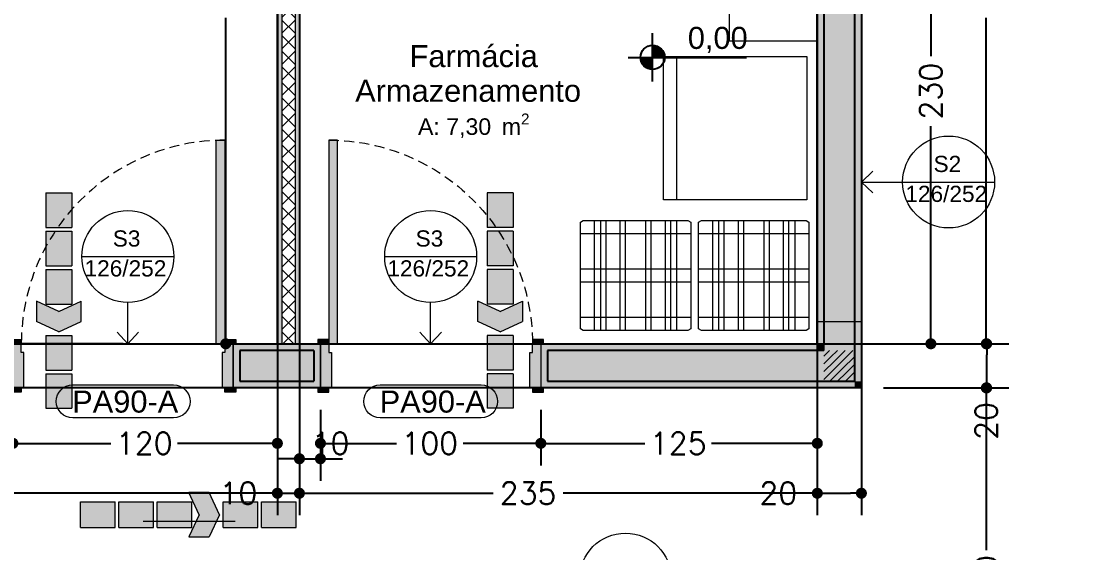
# Model space of a CAD drawing. Header units: metres. Extents: x -1783 to 21505, y -57 to 13660.
# Drawn here: x 12552.6 to 13033.8, y 10741.4 to 10982.6 of the extents above; entities that cross this region are included whole.
import ezdxf

# ---------------------------------------------------------------- set-up
doc = ezdxf.new("R2010")
doc.units = ezdxf.units.M
doc.header["$MEASUREMENT"] = 0
doc.linetypes.add('Dashed', pattern=[0.07, 0.045, -0.025])
for name, color, linetype, lineweight in [('Bombeiro', 1, 'Continuous', 0), ('Concreto moldado in loco_Pilares.IFC Model_Caneta_No__241', 7, 'Continuous', 13), ('Concreto moldado in loco_Pilares.IFC Model_Caneta_No__4', 7, 'Continuous', 20), ('Marcadores de Porta Archicad_Caneta_No__7', 7, 'Continuous', 13), ('MOBILIÁRIO_Caneta_No__96', 252, 'Continuous', 0), ('PAREDE CONSTRUIR_Caneta_No__241', 7, 'Continuous', 13), ('PAREDE CONSTRUIR_Caneta_No__3', 7, 'Continuous', 25), ('PAREDE CONSTRUIR_Caneta_No__83', 84, 'Continuous', 0), ('Portas Archicad_Caneta_No__241', 7, 'Continuous', 13), ('Selos de Zona Archicad_Caneta_No__11', 7, 'Continuous', 5)]:
    doc.layers.add(name, color=color, linetype=linetype, lineweight=lineweight)
for name, color, linetype in [('colorida chamar atenção', 10, 'Continuous'), ('Concreto moldado in loco_Pilares.IFC Model', 7, 'Continuous'), ('cotas', 7, 'Continuous'), ('COTAS EXECUTIVO.EXEC', 7, 'Continuous'), ('EQUIPAMENTOS.ARQ', 7, 'Continuous'), ('Marcadores de Porta Archicad', 7, 'Continuous'), ('MOBILIÁRIO', 7, 'Continuous'), ('PAREDE CONSTRUIR', 7, 'Continuous'), ('Portas Archicad', 7, 'Continuous'), ('ZONA', 7, 'Continuous')]:
    doc.layers.add(name, color=color, linetype=linetype)
for name, color, linetype, lineweight, true_color in [('EQUIPAMENTOS.ARQ_Caneta_No__13', 7, 'Continuous', 0, 0xaaaaaa), ('Portas Archicad_Caneta_No__9', 7, 'Continuous', 5, 0x020202), ('Portas Archicad_Caneta_No__97', 7, 'Continuous', 5, 0x6b6b6b)]:
    doc.layers.add(name, color=color, linetype=linetype, lineweight=lineweight, true_color=true_color)
doc.styles.add('ARIAL', font='arial.ttf', dxfattribs={"height": 0.15})
doc.styles.add('GENERATED_STYLE_1', font='arial.ttf')
doc.styles.add('R80', font='romans.shx', dxfattribs={"height": 10})
doc.dimstyles.new('1-50', dxfattribs={"dimtxt": 10, "dimasz": 5, "dimexe": 10, "dimexo": 10, "dimgap": 3, "dimtad": 1, "dimdec": 1, "dimrnd": 1, "dimdsep": 46, "dimtxsty": 'R80', "dimblk": 'DOT', "dimcen": 0, "dimclrd": 252, "dimclre": 252, "dimclrt": 252, "dimadec": 0, "dimazin": 0, "dimtfac": 1, "dimtdec": 1, "dimtix": 1, "dimtmove": 2, "dimatfit": 3, "dimldrblk": 'DOT', "dimfxl": 1, "dimtolj": 1, "dimarcsym": 0})
pattern_1 = [(45, (18585.2446, 16071.2687), (-1.76776695, 1.76776695), [])]

# ---------------------------------------------------------------- blocks, each defined once
blk = doc.blocks.new('_Dot')
at = {"color": 0, "linetype": 'ByBlock', "lineweight": -2}
blk.add_line((-0.5, 0), (-1, 0), dxfattribs=at)
at = {"color": 0, "linetype": 'ByBlock', "const_width": 0.5}
blk.add_lwpolyline([(-0.25, 0, 1), (0.25, 0, 1)], format="xyb", close=True, dxfattribs=at)
blk = doc.blocks.new('*D7137')
at = {"layer": 'COTAS EXECUTIVO.EXEC', "color": 252, "lineweight": -2, "transparency": 16777216}
for p, q in [((12943.84, 10816.21), (13000.52, 10816.21)), ((12990.52, 10811.21), (12990.52, 10742.61)), ((12990.52, 10671.21), (12990.52, 10712.32)), ((12461.34, 10666.21), (13000.52, 10666.21))]:
    blk.add_line(p, q, dxfattribs=at)
at = {"layer": 'COTAS EXECUTIVO.EXEC', "color": 252, "lineweight": -2, "transparency": 16777216, "xscale": 5, "yscale": 5, "zscale": 5}
for p, rotation in [((12990.52, 10816.21), 90), ((12990.52, 10666.21), 270)]:
    blk.add_blockref('_Dot', p, dxfattribs=dict(at, rotation=rotation))
at = {"layer": 'COTAS EXECUTIVO.EXEC', "color": 252, "transparency": 16777216, "insert": (12990.52, 10727.47), "char_height": 10, "attachment_point": 5, "rotation": 90, "style": 'R80'}
blk.add_mtext('\\A1;150', dxfattribs=at)
blk = doc.blocks.new('*D7138')
at = {"layer": 'COTAS EXECUTIVO.EXEC', "color": 252, "lineweight": -2, "transparency": 16777216}
for p, q in [((12618.84, 10836.21), (13000.69, 10836.21)), ((12990.69, 10821.21), (12990.69, 10831.21)), ((12943.84, 10816.21), (13000.69, 10816.21))]:
    blk.add_line(p, q, dxfattribs=at)
at = {"layer": 'COTAS EXECUTIVO.EXEC', "color": 252, "lineweight": -2, "transparency": 16777216, "xscale": 5, "yscale": 5, "zscale": 5}
for p, rotation in [((12990.69, 10836.21), 90), ((12990.69, 10816.21), 270)]:
    blk.add_blockref('_Dot', p, dxfattribs=dict(at, rotation=rotation))
at = {"layer": 'COTAS EXECUTIVO.EXEC', "color": 252, "transparency": 16777216, "insert": (12990.52, 10801.22), "char_height": 10, "attachment_point": 5, "rotation": 90, "style": 'R80'}
blk.add_mtext('\\A1;20', dxfattribs=at)
blk = doc.blocks.new('*D7139')
at = {"layer": 'COTAS EXECUTIVO.EXEC', "color": 252, "lineweight": -2, "transparency": 16777216}
for p, q in [((12806.34, 11191.26), (13000.52, 11191.26)), ((12990.52, 11186.26), (12990.52, 11015.85)), ((12990.52, 10841.21), (12990.52, 10984.13)), ((12618.84, 10836.21), (13000.52, 10836.21))]:
    blk.add_line(p, q, dxfattribs=at)
at = {"layer": 'COTAS EXECUTIVO.EXEC', "color": 252, "lineweight": -2, "transparency": 16777216, "xscale": 5, "yscale": 5, "zscale": 5}
for p, rotation in [((12990.52, 11191.26), 90), ((12990.52, 10836.21), 270)]:
    blk.add_blockref('_Dot', p, dxfattribs=dict(at, rotation=rotation))
at = {"layer": 'COTAS EXECUTIVO.EXEC', "color": 252, "transparency": 16777216, "insert": (12990.52, 10999.99), "char_height": 10, "attachment_point": 5, "rotation": 90, "style": 'R80'}
blk.add_mtext('\\A1;355', dxfattribs=at)
blk = doc.blocks.new('*D7151')
at = {"layer": 'COTAS EXECUTIVO.EXEC', "color": 252, "lineweight": -2, "transparency": 16777216}
for p, q in [((12786.34, 11191.26), (12635.4, 11191.26)), ((12645.4, 11186.26), (12645.4, 11015.85)), ((12645.4, 10841.21), (12645.4, 10984.13)), ((12618.84, 10836.21), (12655.4, 10836.21))]:
    blk.add_line(p, q, dxfattribs=at)
at = {"layer": 'COTAS EXECUTIVO.EXEC', "color": 252, "lineweight": -2, "transparency": 16777216, "xscale": 5, "yscale": 5, "zscale": 5}
for p, rotation in [((12645.4, 11191.26), 90), ((12645.4, 10836.21), 270)]:
    blk.add_blockref('_Dot', p, dxfattribs=dict(at, rotation=rotation))
at = {"layer": 'COTAS EXECUTIVO.EXEC', "color": 252, "transparency": 16777216, "insert": (12645.4, 10999.99), "char_height": 10, "attachment_point": 5, "rotation": 90, "style": 'R80'}
blk.add_mtext('\\A1;355', dxfattribs=at)
blk = doc.blocks.new('*D7200')
at = {"layer": 'COTAS EXECUTIVO.EXEC', "color": 252, "lineweight": -2, "transparency": 16777216}
for p, q in [((12618.84, 10816.21), (12230.38, 10816.21)), ((12240.38, 10811.21), (12240.38, 10742.61)), ((12240.38, 10671.21), (12240.38, 10712.32)), ((12293.84, 10666.21), (12230.38, 10666.21))]:
    blk.add_line(p, q, dxfattribs=at)
at = {"layer": 'COTAS EXECUTIVO.EXEC', "color": 252, "lineweight": -2, "transparency": 16777216, "xscale": 5, "yscale": 5, "zscale": 5}
for p, rotation in [((12240.38, 10816.21), 90), ((12240.38, 10666.21), 270)]:
    blk.add_blockref('_Dot', p, dxfattribs=dict(at, rotation=rotation))
at = {"layer": 'COTAS EXECUTIVO.EXEC', "color": 252, "transparency": 16777216, "insert": (12240.38, 10727.47), "char_height": 10, "attachment_point": 5, "rotation": 90, "style": 'R80'}
blk.add_mtext('\\A1;150', dxfattribs=at)
blk = doc.blocks.new('*D7201')
at = {"layer": 'COTAS EXECUTIVO.EXEC', "color": 252, "lineweight": -2, "transparency": 16777216}
for p, q in [((12598.84, 10836.21), (12230.55, 10836.21)), ((12240.55, 10821.21), (12240.55, 10831.21)), ((12618.84, 10816.21), (12230.55, 10816.21))]:
    blk.add_line(p, q, dxfattribs=at)
at = {"layer": 'COTAS EXECUTIVO.EXEC', "color": 252, "lineweight": -2, "transparency": 16777216, "xscale": 5, "yscale": 5, "zscale": 5}
for p, rotation in [((12240.55, 10836.21), 90), ((12240.55, 10816.21), 270)]:
    blk.add_blockref('_Dot', p, dxfattribs=dict(at, rotation=rotation))
at = {"layer": 'COTAS EXECUTIVO.EXEC', "color": 252, "transparency": 16777216, "insert": (12240.38, 10801.22), "char_height": 10, "attachment_point": 5, "rotation": 90, "style": 'R80'}
blk.add_mtext('\\A1;20', dxfattribs=at)
blk = doc.blocks.new('*D7202')
at = {"layer": 'COTAS EXECUTIVO.EXEC', "color": 252, "lineweight": -2, "transparency": 16777216}
for p, q in [((12023.84, 11341.25), (12250.38, 11341.25)), ((12240.38, 11336.25), (12240.38, 11090.84)), ((12240.38, 10841.21), (12240.38, 11059.13)), ((12598.84, 10836.21), (12230.38, 10836.21))]:
    blk.add_line(p, q, dxfattribs=at)
at = {"layer": 'COTAS EXECUTIVO.EXEC', "color": 252, "lineweight": -2, "transparency": 16777216, "xscale": 5, "yscale": 5, "zscale": 5}
for p, rotation in [((12240.38, 11341.25), 90), ((12240.38, 10836.21), 270)]:
    blk.add_blockref('_Dot', p, dxfattribs=dict(at, rotation=rotation))
at = {"layer": 'COTAS EXECUTIVO.EXEC', "color": 252, "transparency": 16777216, "insert": (12240.38, 11074.99), "char_height": 10, "attachment_point": 5, "rotation": 90, "style": 'R80'}
blk.add_mtext('\\A1;505', dxfattribs=at)
blk = doc.blocks.new('*D7379')
at = {"layer": 'COTAS EXECUTIVO.EXEC', "color": 252, "lineweight": -2, "transparency": 16777216}
for p, q in [((12943.84, 11066.26), (12975.36, 11066.26)), ((12965.36, 11061.26), (12965.36, 10966.69)), ((12965.36, 10841.21), (12965.36, 10934.98)), ((12923.84, 10836.21), (12975.36, 10836.21))]:
    blk.add_line(p, q, dxfattribs=at)
at = {"layer": 'COTAS EXECUTIVO.EXEC', "color": 252, "lineweight": -2, "transparency": 16777216, "xscale": 5, "yscale": 5, "zscale": 5}
for p, rotation in [((12965.36, 11066.26), 90), ((12965.36, 10836.21), 270)]:
    blk.add_blockref('_Dot', p, dxfattribs=dict(at, rotation=rotation))
at = {"layer": 'COTAS EXECUTIVO.EXEC', "color": 252, "transparency": 16777216, "insert": (12965.36, 10950.84), "char_height": 10, "attachment_point": 5, "rotation": 90, "style": 'R80'}
blk.add_mtext('\\A1;230', dxfattribs=at)
blk = doc.blocks.new('*D7461')
at = {"layer": 'COTAS EXECUTIVO.EXEC', "color": 252, "lineweight": -2, "transparency": 16777216}
for p, q in [((12668.84, 10826.21), (12668.84, 10781.05)), ((12548.84, 10806.21), (12548.84, 10781.05)), ((12553.84, 10791.05), (12593.3, 10791.05)), ((12663.84, 10791.05), (12623.59, 10791.05))]:
    blk.add_line(p, q, dxfattribs=at)
at = {"layer": 'COTAS EXECUTIVO.EXEC', "color": 252, "lineweight": -2, "transparency": 16777216, "xscale": 5, "yscale": 5, "zscale": 5, "rotation": 180}
blk.add_blockref('_Dot', (12548.84, 10791.05), dxfattribs=at)
at = {"layer": 'COTAS EXECUTIVO.EXEC', "color": 252, "lineweight": -2, "transparency": 16777216, "xscale": 5, "yscale": 5, "zscale": 5}
blk.add_blockref('_Dot', (12668.84, 10791.05), dxfattribs=at)
at = {"layer": 'COTAS EXECUTIVO.EXEC', "color": 252, "transparency": 16777216, "insert": (12608.44, 10791.05), "char_height": 10, "attachment_point": 5, "style": 'R80'}
blk.add_mtext('\\A1;120', dxfattribs=at)
blk = doc.blocks.new('*D7462')
at = {"layer": 'COTAS EXECUTIVO.EXEC', "color": 252, "lineweight": -2, "transparency": 16777216}
for p, q in [((12668.84, 11008.74), (12668.84, 10758.41)), ((12323.84, 10751.46), (12323.84, 10778.41)), ((12328.84, 10768.41), (12466.74, 10768.41)), ((12663.84, 10768.41), (12498.45, 10768.41))]:
    blk.add_line(p, q, dxfattribs=at)
at = {"layer": 'COTAS EXECUTIVO.EXEC', "color": 252, "lineweight": -2, "transparency": 16777216, "xscale": 5, "yscale": 5, "zscale": 5, "rotation": 180}
blk.add_blockref('_Dot', (12323.84, 10768.41), dxfattribs=at)
at = {"layer": 'COTAS EXECUTIVO.EXEC', "color": 252, "lineweight": -2, "transparency": 16777216, "xscale": 5, "yscale": 5, "zscale": 5}
blk.add_blockref('_Dot', (12668.84, 10768.41), dxfattribs=at)
at = {"layer": 'COTAS EXECUTIVO.EXEC', "color": 252, "transparency": 16777216, "insert": (12482.6, 10768.41), "char_height": 10, "attachment_point": 5, "style": 'R80'}
blk.add_mtext('\\A1;345', dxfattribs=at)
blk = doc.blocks.new('*D7463')
at = {"layer": 'COTAS EXECUTIVO.EXEC', "color": 252, "lineweight": -2, "transparency": 16777216}
for p, q in [((12668.84, 11008.74), (12668.84, 10758.41)), ((12678.84, 11003.74), (12678.84, 10758.41)), ((12663.84, 10768.41), (12658.84, 10768.41)), ((12668.84, 10768.41), (12678.84, 10768.41)), ((12683.84, 10768.41), (12688.84, 10768.41))]:
    blk.add_line(p, q, dxfattribs=at)
at = {"layer": 'COTAS EXECUTIVO.EXEC', "color": 252, "lineweight": -2, "transparency": 16777216, "xscale": 5, "yscale": 5, "zscale": 5}
blk.add_blockref('_Dot', (12668.84, 10768.41), dxfattribs=at)
at = {"layer": 'COTAS EXECUTIVO.EXEC', "color": 252, "lineweight": -2, "transparency": 16777216, "xscale": 5, "yscale": 5, "zscale": 5, "rotation": 180}
blk.add_blockref('_Dot', (12678.84, 10768.41), dxfattribs=at)
at = {"layer": 'COTAS EXECUTIVO.EXEC', "color": 252, "transparency": 16777216, "insert": (12651.12, 10768.41), "char_height": 10, "attachment_point": 5, "style": 'R80'}
blk.add_mtext('\\A1;10', dxfattribs=at)
blk = doc.blocks.new('*D7464')
at = {"layer": 'COTAS EXECUTIVO.EXEC', "color": 252, "lineweight": -2, "transparency": 16777216}
for p, q in [((12913.84, 11261.26), (12913.84, 10758.41)), ((12678.84, 11003.74), (12678.84, 10758.41)), ((12683.84, 10768.41), (12766.74, 10768.41)), ((12908.84, 10768.41), (12798.45, 10768.41))]:
    blk.add_line(p, q, dxfattribs=at)
at = {"layer": 'COTAS EXECUTIVO.EXEC', "color": 252, "lineweight": -2, "transparency": 16777216, "xscale": 5, "yscale": 5, "zscale": 5, "rotation": 180}
blk.add_blockref('_Dot', (12678.84, 10768.41), dxfattribs=at)
at = {"layer": 'COTAS EXECUTIVO.EXEC', "color": 252, "lineweight": -2, "transparency": 16777216, "xscale": 5, "yscale": 5, "zscale": 5}
blk.add_blockref('_Dot', (12913.84, 10768.41), dxfattribs=at)
at = {"layer": 'COTAS EXECUTIVO.EXEC', "color": 252, "transparency": 16777216, "insert": (12782.6, 10768.41), "char_height": 10, "attachment_point": 5, "style": 'R80'}
blk.add_mtext('\\A1;235', dxfattribs=at)
blk = doc.blocks.new('*D7465')
at = {"layer": 'COTAS EXECUTIVO.EXEC', "color": 252, "lineweight": -2, "transparency": 16777216}
for p, q in [((12933.84, 11271.26), (12933.84, 10758.41)), ((12913.84, 11261.26), (12913.84, 10758.41)), ((12918.84, 10768.41), (12928.84, 10768.41))]:
    blk.add_line(p, q, dxfattribs=at)
at = {"layer": 'COTAS EXECUTIVO.EXEC', "color": 252, "lineweight": -2, "transparency": 16777216, "xscale": 5, "yscale": 5, "zscale": 5, "rotation": 180}
blk.add_blockref('_Dot', (12913.84, 10768.41), dxfattribs=at)
at = {"layer": 'COTAS EXECUTIVO.EXEC', "color": 252, "lineweight": -2, "transparency": 16777216, "xscale": 5, "yscale": 5, "zscale": 5}
blk.add_blockref('_Dot', (12933.84, 10768.41), dxfattribs=at)
at = {"layer": 'COTAS EXECUTIVO.EXEC', "color": 252, "transparency": 16777216, "insert": (12896.12, 10768.41), "char_height": 10, "attachment_point": 5, "style": 'R80'}
blk.add_mtext('\\A1;20', dxfattribs=at)
blk = doc.blocks.new('*D7466')
at = {"layer": 'COTAS EXECUTIVO.EXEC', "color": 252, "lineweight": -2, "transparency": 16777216}
for p, q in [((12678.84, 11003.74), (12678.84, 10774.05)), ((12688.38, 10806.21), (12688.38, 10774.05)), ((12673.84, 10784.05), (12668.84, 10784.05)), ((12678.84, 10784.05), (12688.38, 10784.05)), ((12693.38, 10784.05), (12698.38, 10784.05))]:
    blk.add_line(p, q, dxfattribs=at)
at = {"layer": 'COTAS EXECUTIVO.EXEC', "color": 252, "lineweight": -2, "transparency": 16777216, "xscale": 5, "yscale": 5, "zscale": 5}
blk.add_blockref('_Dot', (12678.84, 10784.05), dxfattribs=at)
at = {"layer": 'COTAS EXECUTIVO.EXEC', "color": 252, "lineweight": -2, "transparency": 16777216, "xscale": 5, "yscale": 5, "zscale": 5, "rotation": 180}
blk.add_blockref('_Dot', (12688.38, 10784.05), dxfattribs=at)
at = {"layer": 'COTAS EXECUTIVO.EXEC', "color": 252, "transparency": 16777216, "insert": (12692.96, 10791.05), "char_height": 10, "attachment_point": 5, "style": 'R80'}
blk.add_mtext('\\A1;10', dxfattribs=at)
blk = doc.blocks.new('*D7467')
at = {"layer": 'COTAS EXECUTIVO.EXEC', "color": 252, "lineweight": -2, "transparency": 16777216}
for p, q in [((12688.38, 10806.21), (12688.38, 10781.05)), ((12788.38, 10806.21), (12788.38, 10781.05)), ((12693.38, 10791.05), (12722.84, 10791.05)), ((12783.38, 10791.05), (12753.13, 10791.05))]:
    blk.add_line(p, q, dxfattribs=at)
at = {"layer": 'COTAS EXECUTIVO.EXEC', "color": 252, "lineweight": -2, "transparency": 16777216, "xscale": 5, "yscale": 5, "zscale": 5, "rotation": 180}
blk.add_blockref('_Dot', (12688.38, 10791.05), dxfattribs=at)
at = {"layer": 'COTAS EXECUTIVO.EXEC', "color": 252, "lineweight": -2, "transparency": 16777216, "xscale": 5, "yscale": 5, "zscale": 5}
blk.add_blockref('_Dot', (12788.38, 10791.05), dxfattribs=at)
at = {"layer": 'COTAS EXECUTIVO.EXEC', "color": 252, "transparency": 16777216, "insert": (12737.98, 10791.05), "char_height": 10, "attachment_point": 5, "style": 'R80'}
blk.add_mtext('\\A1;100', dxfattribs=at)
blk = doc.blocks.new('*D7468')
at = {"layer": 'COTAS EXECUTIVO.EXEC', "color": 252, "lineweight": -2, "transparency": 16777216}
for p, q in [((12913.84, 11008.74), (12913.84, 10781.05)), ((12788.38, 10806.21), (12788.38, 10781.05)), ((12793.38, 10791.05), (12835.57, 10791.05)), ((12908.84, 10791.05), (12865.86, 10791.05))]:
    blk.add_line(p, q, dxfattribs=at)
at = {"layer": 'COTAS EXECUTIVO.EXEC', "color": 252, "lineweight": -2, "transparency": 16777216, "xscale": 5, "yscale": 5, "zscale": 5, "rotation": 180}
blk.add_blockref('_Dot', (12788.38, 10791.05), dxfattribs=at)
at = {"layer": 'COTAS EXECUTIVO.EXEC', "color": 252, "lineweight": -2, "transparency": 16777216, "xscale": 5, "yscale": 5, "zscale": 5}
blk.add_blockref('_Dot', (12913.84, 10791.05), dxfattribs=at)
at = {"layer": 'COTAS EXECUTIVO.EXEC', "color": 252, "transparency": 16777216, "insert": (12850.71, 10791.05), "char_height": 10, "attachment_point": 5, "style": 'R80'}
blk.add_mtext('\\A1;125', dxfattribs=at)
blk = doc.blocks.new('Farmácia Armazenamento_9_5_6', base_point=(-58.1865, -51.4929))
at = {"layer": 'Selos de Zona Archicad_Caneta_No__11', "color": 7, "lineweight": 5, "insert": (-58.1865, -51.3002), "char_height": 0.1, "width": 1.1, "attachment_point": 2, "line_spacing_factor": 0.943416, "style": 'GENERATED_STYLE_1'}
blk.add_mtext('\\A1;\\pt0,0.55;Farmácia Armazenamento{\\H0.66x;\\S^  ;\\S^  ;}', dxfattribs=at)
at = {"layer": 'Selos de Zona Archicad_Caneta_No__11', "color": 7, "lineweight": 5, "insert": (-58.1865, -51.6106), "char_height": 0.075, "attachment_point": 2, "style": 'GENERATED_STYLE_1'}
blk.add_mtext('\\A1;\\pt0,0.55;A: 7,30{\\H0.66x;\\S^  ;} m{\\H0.66x;\\S2^  ;}', dxfattribs=at)
blk = doc.blocks.new('Door 26')
at = {"layer": 'Portas Archicad', "linetype": 'Continuous', "lineweight": 0, "true_color": 0xffffff}
for points in [[(0.462, 0.924), (0.422, 0.924), (0.422, 0), (0.462, 0)], [(-0.462, 0), (-0.462, 0.019), (-0.512, 0.019), (-0.512, 0)], [(-0.45, -0.2), (-0.45, -0.04), (-0.462, -0.04), (-0.462, 0), (-0.5, 0), (-0.5, -0.2)], [(0.5, -0.2), (0.5, 0), (0.462, 0), (0.462, -0.04), (0.45, -0.04), (0.45, -0.2)], [(0.462, 0.019), (0.462, 0), (0.512, 0), (0.512, 0.019)], [(-0.462, -0.219), (-0.462, -0.2), (-0.512, -0.2), (-0.512, -0.219)], [(0.462, -0.2), (0.462, -0.219), (0.512, -0.219), (0.512, -0.2)]]:
    blk.add_hatch(color=7, dxfattribs=at).paths.add_polyline_path(points)
at = {"layer": 'Portas Archicad_Caneta_No__241', "color": 7, "linetype": 'Continuous', "lineweight": 13}
for p, q in [((-0.512, 0), (-0.5, 0)), ((-0.512, 0), (-0.5, 0)), ((-0.5, 0), (-0.5, -0.03)), ((-0.5, 0), (-0.5, -0.03)), ((-0.5, 0), (-0.5, -0.03)), ((-0.5, 0), (-0.5, -0.03)), ((0.5, 0), (0.512, 0)), ((0.5, 0), (0.512, 0)), ((0.5, 0), (0.5, -0.03)), ((0.5, 0), (0.5, -0.03)), ((0.5, 0), (0.5, -0.03)), ((0.5, 0), (0.5, -0.03)), ((-0.5, -0.03), (-0.5, -0.17)), ((-0.5, -0.03), (-0.5, -0.17)), ((-0.5, -0.03), (-0.5, -0.17)), ((-0.5, -0.03), (-0.5, -0.17)), ((0.5, -0.03), (0.5, -0.17)), ((0.5, -0.03), (0.5, -0.17)), ((0.5, -0.03), (0.5, -0.17)), ((0.5, -0.03), (0.5, -0.17)), ((-0.5, -0.17), (-0.5, -0.2)), ((-0.5, -0.17), (-0.5, -0.2)), ((0.5, -0.17), (0.5, -0.2)), ((0.5, -0.17), (0.5, -0.2)), ((-0.512, -0.2), (-0.5, -0.2)), ((-0.512, -0.2), (-0.5, -0.2)), ((0.5, -0.2), (0.512, -0.2)), ((0.5, -0.2), (0.512, -0.2))]:
    blk.add_line(p, q, dxfattribs=at)
at = {"layer": 'Portas Archicad_Caneta_No__9', "color": 18, "linetype": 'Continuous', "lineweight": 5, "true_color": 0x020202}
for p, q in [((0.422, 0), (0.422, 0.924)), ((0.422, 0.924), (0.462, 0.924)), ((0.462, 0.924), (0.462, 0)), ((-0.512, 0), (-0.512, 0.019)), ((-0.512, 0.019), (-0.462, 0.019)), ((-0.462, 0), (-0.512, 0)), ((-0.462, 0), (-0.5, 0)), ((-0.5, 0), (-0.5, -0.2)), ((-0.462, 0.019), (-0.462, 0)), ((-0.462, -0.04), (-0.462, 0)), ((0.462, 0), (0.422, 0)), ((0.462, 0.019), (0.512, 0.019)), ((0.462, 0), (0.462, 0.019)), ((0.512, 0), (0.462, 0)), ((0.5, 0), (0.462, 0)), ((0.462, 0), (0.462, -0.04)), ((0.5, -0.2), (0.5, 0)), ((0.512, 0.019), (0.512, 0)), ((-0.45, -0.04), (-0.462, -0.04)), ((-0.45, -0.2), (-0.45, -0.04)), ((0.462, -0.04), (0.45, -0.04)), ((0.45, -0.04), (0.45, -0.2)), ((-0.512, -0.219), (-0.512, -0.2)), ((-0.512, -0.2), (-0.462, -0.2)), ((-0.462, -0.219), (-0.512, -0.219)), ((-0.5, -0.2), (-0.45, -0.2)), ((-0.462, -0.2), (-0.462, -0.219)), ((0.45, -0.2), (0.5, -0.2)), ((0.462, -0.2), (0.512, -0.2)), ((0.462, -0.219), (0.462, -0.2)), ((0.512, -0.219), (0.462, -0.219)), ((0.512, -0.2), (0.512, -0.219))]:
    blk.add_line(p, q, dxfattribs=at)
at = {"layer": 'Portas Archicad_Caneta_No__97', "color": 251, "linetype": 'Dashed', "lineweight": 5, "true_color": 0x6b6b6b}
blk.add_arc((0.462, 0), 0.924, 90, 180, dxfattribs=at)
blk = doc.blocks.new('Flexible Shelf 26[2]_6', base_point=(-56.714, -50.9764))
at = {"layer": 'MOBILIÁRIO_Caneta_No__96', "color": 252, "linetype": 'Continuous', "lineweight": 13, "flags": 128}
blk.add_lwpolyline([(-56.714, -50.9764), (-56.714, -50.0564), (-57.114, -50.0564), (-57.114, -50.9764)], close=True, dxfattribs=at)
blk = doc.blocks.new('Refrigerator 26')
at = {"layer": 'EQUIPAMENTOS.ARQ_Caneta_No__13', "color": 253, "linetype": 'Continuous', "lineweight": 0, "true_color": 0xaaaaaa}
blk.add_line((0, 0.06), (0.65, 0.06), dxfattribs=at)
at = {"layer": 'EQUIPAMENTOS.ARQ_Caneta_No__13', "color": 253, "linetype": 'Continuous', "lineweight": 0, "true_color": 0xaaaaaa, "flags": 128}
blk.add_lwpolyline([(0, 0), (0.65, 0), (0.65, 0.65), (0, 0.65)], close=True, dxfattribs=at)
blk = doc.blocks.new('Europaleta(1)[3]_6', base_point=(-56.7525, -51.7905))
at = {"layer": 'MOBILIÁRIO_Caneta_No__96', "color": 252, "linetype": 'Continuous', "lineweight": 0}
for p, q in [((-57.2525, -51.7989), (-57.24, -51.7905)), ((-57.2525, -52.2822), (-57.2525, -51.7989)), ((-57.24, -51.7905), (-57.1619, -51.7905)), ((-57.19, -51.7905), (-57.19, -51.8509)), ((-57.1619, -51.7905), (-57.1361, -51.7905)), ((-57.1619, -51.7905), (-57.1619, -52.2905)), ((-57.1361, -51.7905), (-57.0736, -51.7905)), ((-57.1361, -52.2905), (-57.1361, -51.7905)), ((-57.0736, -51.7905), (-57.0736, -52.2905)), ((-57.0736, -51.7905), (-57.0478, -51.7905)), ((-57.0478, -52.2905), (-57.0478, -51.7905)), ((-57.0478, -51.7905), (-56.9572, -51.7905)), ((-56.9572, -51.7905), (-56.9572, -52.2905)), ((-56.9572, -51.7905), (-56.9314, -51.7905)), ((-56.9314, -51.7905), (-56.8689, -51.7905)), ((-56.9314, -52.2905), (-56.9314, -51.7905)), ((-56.8689, -51.7905), (-56.8689, -52.2905)), ((-56.8689, -51.7905), (-56.8431, -51.7905)), ((-56.8431, -52.2905), (-56.8431, -51.7905)), ((-56.8431, -51.7905), (-56.765, -51.7905)), ((-56.815, -51.8509), (-56.815, -51.7905)), ((-56.765, -51.7905), (-56.7525, -51.7989)), ((-56.7525, -51.7989), (-56.7525, -52.2822)), ((-56.7525, -51.8509), (-57.2525, -51.8509)), ((-57.19, -51.8509), (-57.19, -52.0103)), ((-56.815, -52.0103), (-56.815, -51.8509)), ((-57.2525, -52.0103), (-56.7525, -52.0103)), ((-57.19, -52.0103), (-57.19, -52.0707)), ((-56.815, -52.0707), (-56.815, -52.0103)), ((-56.7525, -52.0707), (-57.2525, -52.0707)), ((-57.19, -52.0707), (-57.19, -52.2301)), ((-56.815, -52.2301), (-56.815, -52.0707)), ((-57.2525, -52.2301), (-56.7525, -52.2301)), ((-57.19, -52.2301), (-57.19, -52.2905)), ((-56.815, -52.2905), (-56.815, -52.2301)), ((-57.24, -52.2905), (-57.2525, -52.2822)), ((-57.1619, -52.2905), (-57.24, -52.2905)), ((-57.1361, -52.2905), (-57.1619, -52.2905)), ((-57.0736, -52.2905), (-57.1361, -52.2905)), ((-57.0478, -52.2905), (-57.0736, -52.2905)), ((-56.9572, -52.2905), (-57.0478, -52.2905)), ((-56.9314, -52.2905), (-56.9572, -52.2905)), ((-56.8689, -52.2905), (-56.9314, -52.2905)), ((-56.8431, -52.2905), (-56.8689, -52.2905)), ((-56.765, -52.2905), (-56.8431, -52.2905)), ((-56.7525, -52.2822), (-56.765, -52.2905))]:
    blk.add_line(p, q, dxfattribs=at)
blk = doc.blocks.new('Europaleta(1)[4]_6', base_point=(-57.2887, -51.7905))
at = {"layer": 'MOBILIÁRIO_Caneta_No__96', "color": 252, "linetype": 'Continuous', "lineweight": 0}
for p, q in [((-57.7887, -51.7989), (-57.7762, -51.7905)), ((-57.7887, -52.2822), (-57.7887, -51.7989)), ((-57.7762, -51.7905), (-57.6981, -51.7905)), ((-57.7262, -51.7905), (-57.7262, -51.8509)), ((-57.6981, -51.7905), (-57.6723, -51.7905)), ((-57.6981, -51.7905), (-57.6981, -52.2905)), ((-57.6723, -51.7905), (-57.6098, -51.7905)), ((-57.6723, -52.2905), (-57.6723, -51.7905)), ((-57.6098, -51.7905), (-57.6098, -52.2905)), ((-57.6098, -51.7905), (-57.584, -51.7905)), ((-57.584, -52.2905), (-57.584, -51.7905)), ((-57.584, -51.7905), (-57.4934, -51.7905)), ((-57.4934, -51.7905), (-57.4934, -52.2905)), ((-57.4934, -51.7905), (-57.4676, -51.7905)), ((-57.4676, -51.7905), (-57.4051, -51.7905)), ((-57.4676, -52.2905), (-57.4676, -51.7905)), ((-57.4051, -51.7905), (-57.4051, -52.2905)), ((-57.4051, -51.7905), (-57.3793, -51.7905)), ((-57.3793, -52.2905), (-57.3793, -51.7905)), ((-57.3793, -51.7905), (-57.3012, -51.7905)), ((-57.3512, -51.8509), (-57.3512, -51.7905)), ((-57.3012, -51.7905), (-57.2887, -51.7989)), ((-57.2887, -51.7989), (-57.2887, -52.2822)), ((-57.2887, -51.8509), (-57.7887, -51.8509)), ((-57.7262, -51.8509), (-57.7262, -52.0103)), ((-57.3512, -52.0103), (-57.3512, -51.8509)), ((-57.7887, -52.0103), (-57.2887, -52.0103)), ((-57.7262, -52.0103), (-57.7262, -52.0707)), ((-57.3512, -52.0707), (-57.3512, -52.0103)), ((-57.2887, -52.0707), (-57.7887, -52.0707)), ((-57.7262, -52.0707), (-57.7262, -52.2301)), ((-57.3512, -52.2301), (-57.3512, -52.0707)), ((-57.7887, -52.2301), (-57.2887, -52.2301)), ((-57.7262, -52.2301), (-57.7262, -52.2905)), ((-57.3512, -52.2905), (-57.3512, -52.2301)), ((-57.7762, -52.2905), (-57.7887, -52.2822)), ((-57.6981, -52.2905), (-57.7762, -52.2905)), ((-57.6723, -52.2905), (-57.6981, -52.2905)), ((-57.6098, -52.2905), (-57.6723, -52.2905)), ((-57.584, -52.2905), (-57.6098, -52.2905)), ((-57.4934, -52.2905), (-57.584, -52.2905)), ((-57.4676, -52.2905), (-57.4934, -52.2905)), ((-57.4051, -52.2905), (-57.4676, -52.2905)), ((-57.3793, -52.2905), (-57.4051, -52.2905)), ((-57.3012, -52.2905), (-57.3793, -52.2905)), ((-57.2887, -52.2822), (-57.3012, -52.2905))]:
    blk.add_line(p, q, dxfattribs=at)
blk = doc.blocks.new('D Marker 26_3')
at = {"layer": 'Marcadores de Porta Archicad_Caneta_No__7', "color": 7, "linetype": 'Continuous', "lineweight": 13, "flags": 128}
blk.add_lwpolyline([(0.2286, -0.0138), (-0.2286, -0.0138, -1), (-0.2286, 0.1362), (0.2286, 0.1362, -1)], format="xyb", close=True, dxfattribs=at)
at = {"layer": 'Marcadores de Porta Archicad_Caneta_No__7', "color": 7, "lineweight": 13, "insert": (0.2312, 0.1136), "char_height": 0.1, "attachment_point": 7, "rotation": 180, "style": 'GENERATED_STYLE_1'}
blk.add_mtext('\\A1;\\pt0;PA90-A', dxfattribs=at)

msp = doc.modelspace()

# ---------------------------------------------------------------- hatches: boundary and pattern name
at = {"layer": 'Bombeiro'}
h = msp.add_hatch(color=256, dxfattribs=at)
h.paths.add_polyline_path([(12563.782, 10806.951), (12575.557, 10806.951), (12575.557, 10822.659), (12563.782, 10822.659)])
h.paths.add_polyline_path([(12563.782, 10824.313), (12575.557, 10824.313), (12575.557, 10840.021), (12563.782, 10840.021)])
h.paths.add_polyline_path([(12569.669, 10850.934), (12559.547, 10855.621), (12559.547, 10846.362), (12569.669, 10841.674), (12579.791, 10846.362), (12579.791, 10855.621)])
h.paths.add_polyline_path([(12575.557, 10854.241), (12575.557, 10869.949), (12563.782, 10869.949), (12563.782, 10854.241)])
h.paths.add_polyline_path([(12563.782, 10871.603), (12575.557, 10871.603), (12575.557, 10887.311), (12563.782, 10887.311)])
h.paths.add_polyline_path([(12575.557, 10888.965), (12575.557, 10904.673), (12563.782, 10904.673), (12563.782, 10888.965)])
h = msp.add_hatch(color=256, dxfattribs=at)
h.paths.add_polyline_path([(12775.865, 10806.951), (12764.09, 10806.951), (12764.09, 10822.659), (12775.865, 10822.659)])
h.paths.add_polyline_path([(12775.865, 10824.313), (12764.09, 10824.313), (12764.09, 10840.021), (12775.865, 10840.021)])
h.paths.add_polyline_path([(12769.978, 10850.934), (12780.1, 10855.621), (12780.1, 10846.362), (12769.978, 10841.674), (12759.856, 10846.362), (12759.856, 10855.621)])
h.paths.add_polyline_path([(12764.09, 10854.241), (12764.09, 10869.949), (12775.865, 10869.949), (12775.865, 10854.241)])
h.paths.add_polyline_path([(12775.865, 10871.603), (12764.09, 10871.603), (12764.09, 10887.311), (12775.865, 10887.311)])
h.paths.add_polyline_path([(12764.09, 10888.965), (12764.09, 10904.673), (12775.865, 10904.673), (12775.865, 10888.965)])
h = msp.add_hatch(color=256, dxfattribs=at)
h.paths.add_polyline_path([(12677.297, 10752.798), (12677.297, 10764.572), (12661.589, 10764.572), (12661.589, 10752.798)])
h.paths.add_polyline_path([(12659.935, 10752.798), (12659.935, 10764.572), (12644.227, 10764.572), (12644.227, 10752.798)])
h.paths.add_polyline_path([(12633.314, 10758.685), (12628.627, 10748.563), (12637.886, 10748.563), (12642.573, 10758.685), (12637.886, 10768.807), (12628.627, 10768.807)])
h.paths.add_polyline_path([(12630.007, 10764.572), (12614.299, 10764.572), (12614.299, 10752.798), (12630.007, 10752.798)])
h.paths.add_polyline_path([(12612.645, 10752.798), (12612.645, 10764.572), (12596.937, 10764.572), (12596.937, 10752.798)])
h.paths.add_polyline_path([(12595.283, 10764.572), (12579.575, 10764.572), (12579.575, 10752.798), (12595.283, 10752.798)])
at = {"layer": 'colorida chamar atenção'}
h = msp.add_hatch(color=256, dxfattribs=at)
h.dxf.hatch_style = 1
h.paths.add_polyline_path([(12916.841, 10833.212), (12930.841, 10833.212), (12930.841, 11063.259), (12916.841, 11063.259)])
h = msp.add_hatch(color=256, dxfattribs=at)
h.dxf.hatch_style = 1
h.paths.add_polyline_path([(12685.384, 10833.212), (12651.845, 10833.212), (12651.845, 10819.212), (12685.384, 10819.212)])
h = msp.add_hatch(color=256, dxfattribs=at)
h.dxf.hatch_style = 1
h.paths.add_polyline_path([(12791.384, 10819.212), (12916.841, 10819.212), (12916.841, 10833.212), (12791.384, 10833.212)])
h = msp.add_hatch(color=256, dxfattribs=at)
h.dxf.hatch_style = 1
h.paths.add_polyline_path([(12916.841, 10833.212), (12930.841, 10819.212), (12930.841, 10833.212)])
h = msp.add_hatch(color=256, dxfattribs=at)
h.dxf.hatch_style = 1
h.paths.add_polyline_path([(12916.841, 10833.212), (12916.841, 10819.212), (12930.841, 10819.212)])
at = {"layer": 'Concreto moldado in loco_Pilares.IFC Model', "linetype": 'Continuous', "lineweight": 0, "true_color": 0x000000}
for points in [[(12913.845, 10816.209), (12933.845, 10816.209), (12933.845, 10846.209), (12913.845, 10846.209)], [(12648.845, 10836.209), (12648.845, 10816.209), (12678.845, 10816.209), (12678.845, 10836.209)]]:
    msp.add_hatch(color=18, dxfattribs=at).paths.add_polyline_path(points)
at = {"layer": 'cotas'}
h = msp.add_hatch(color=7, dxfattribs=at)
h.dxf.hatch_style = 1
h.paths.add_polyline_path([(21504.961, 13659.963), (10304.961, 13659.963), (10304.961, 5739.963), (21504.961, 5739.963)])
h.paths.add_polyline_path([(10571.627, 13593.296), (21371.627, 13593.296), (21371.627, 5806.63), (10571.627, 5806.63)], flags=16)
at = {"layer": 'COTAS EXECUTIVO.EXEC'}
for points in [[(12839.076, 10966.144), (12844.576, 10966.144), (12844.157, 10968.249), (12842.965, 10970.033), (12841.181, 10971.225), (12839.076, 10971.644)], [(12839.076, 10966.144), (12833.576, 10966.144), (12833.995, 10964.039), (12835.187, 10962.255), (12836.971, 10961.063), (12839.076, 10960.644)]]:
    msp.add_hatch(color=256, dxfattribs=at).paths.add_polyline_path(points)
at = {"layer": 'PAREDE CONSTRUIR', "linetype": 'Continuous', "lineweight": 0, "true_color": 0xffffff}
for points in [[(12668.841, 11199.259), (12668.841, 10836.212), (12670.841, 10836.212), (12670.841, 11199.259)], [(12676.841, 11191.259), (12676.841, 10836.212), (12678.841, 10836.212), (12678.841, 11191.259)], [(12916.841, 11066.259), (12913.841, 11066.259), (12913.841, 10836.212), (12916.841, 10836.212)], [(12933.841, 11066.259), (12930.841, 11063.259), (12930.841, 10819.212), (12933.841, 10819.212)], [(12688.384, 10836.212), (12648.845, 10836.212), (12651.845, 10833.212), (12685.384, 10833.212)], [(12651.845, 10833.212), (12648.845, 10836.212), (12648.845, 10819.212), (12651.845, 10819.212)], [(12685.384, 10833.212), (12685.384, 10819.212), (12688.384, 10819.212), (12688.384, 10836.212)], [(12913.841, 10836.212), (12788.384, 10836.212), (12791.384, 10833.212), (12913.841, 10833.212)], [(12791.384, 10833.212), (12788.384, 10836.212), (12788.384, 10819.212), (12791.384, 10819.212)], [(12913.841, 10836.212), (12916.841, 10833.212), (12916.841, 10836.212)], [(12913.841, 10836.212), (12913.841, 10833.212), (12916.841, 10833.212)], [(12648.845, 10816.212), (12688.384, 10816.212), (12688.384, 10819.212), (12648.845, 10819.212)], [(12788.384, 10819.212), (12788.384, 10816.212), (12930.841, 10816.212), (12930.841, 10819.212)], [(12930.841, 10819.212), (12933.841, 10816.212), (12933.841, 10819.212)], [(12930.841, 10819.212), (12930.841, 10816.212), (12933.841, 10816.212)]]:
    msp.add_hatch(color=7, dxfattribs=at).paths.add_polyline_path(points)
at = {"layer": 'PAREDE CONSTRUIR', "linetype": 'Continuous', "lineweight": 0, "true_color": 0x000000}
h = msp.add_hatch(dxfattribs=at)
h.set_pattern_fill('COMMON_BRICK_0006', color=18, scale=100, style=0, pattern_type=2)
h.set_pattern_definition(pattern_1)
h.paths.add_polyline_path([(12916.841, 10833.212), (12930.841, 10819.212), (12930.841, 10833.212)])
h = msp.add_hatch(dxfattribs=at)
h.set_pattern_fill('COMMON_BRICK_0006', color=18, scale=100, style=0, pattern_type=2)
h.set_pattern_definition(pattern_1)
h.paths.add_polyline_path([(12916.841, 10833.212), (12916.841, 10819.212), (12930.841, 10819.212)])
at = {"layer": 'PAREDE CONSTRUIR_Caneta_No__83', "linetype": 'Continuous', "lineweight": 0}
h = msp.add_hatch(dxfattribs=at)
h.set_pattern_fill('PLACOMUR_0006', color=84, scale=100, style=0, pattern_type=2)
h.set_pattern_definition([(45, (18585.2446, 16071.2687), (-3.535534, 3.535534), []), (135, (18585.2446, 16071.2687), (3.535534, 3.535534), [])])
h.paths.add_polyline_path([(12670.841, 10836.212), (12676.841, 10836.212), (12676.841, 11193.259), (12670.841, 11193.259)])

# ---------------------------------------------------------------- linework, layer by layer
at = {"layer": 'Bombeiro'}
for p, q in [((12933.841, 10909.612), (12939.069, 10914.472)), ((12933.841, 10909.612), (12939.069, 10904.752)), ((12933.841, 10909.612), (12952.559, 10909.612)), ((12952.559, 10909.612), (12994.281, 10909.612)), ((12563.782, 10904.673), (12563.782, 10888.965)), ((12563.782, 10904.673), (12575.557, 10904.673)), ((12575.557, 10904.673), (12575.557, 10888.965)), ((12764.09, 10904.673), (12764.09, 10888.965)), ((12775.865, 10904.673), (12764.09, 10904.673)), ((12775.865, 10904.673), (12775.865, 10888.965)), ((12563.782, 10888.965), (12575.557, 10888.965)), ((12563.782, 10887.311), (12563.782, 10871.603)), ((12563.782, 10887.311), (12575.557, 10887.311)), ((12575.557, 10887.311), (12575.557, 10871.603)), ((12775.865, 10888.965), (12764.09, 10888.965)), ((12764.09, 10887.311), (12764.09, 10871.603)), ((12775.865, 10887.311), (12764.09, 10887.311)), ((12775.865, 10887.311), (12775.865, 10871.603)), ((12563.782, 10871.603), (12575.557, 10871.603)), ((12580.11, 10875.791), (12621.832, 10875.791)), ((12717.523, 10875.791), (12759.245, 10875.791)), ((12775.865, 10871.603), (12764.09, 10871.603)), ((12563.782, 10869.949), (12563.782, 10854.241)), ((12563.782, 10869.949), (12575.557, 10869.949)), ((12575.557, 10869.949), (12575.557, 10854.241)), ((12764.09, 10869.949), (12764.09, 10854.241)), ((12775.865, 10869.949), (12764.09, 10869.949)), ((12775.865, 10869.949), (12775.865, 10854.241)), ((12569.669, 10850.934), (12559.547, 10855.621)), ((12559.547, 10855.621), (12559.547, 10846.362)), ((12563.782, 10854.241), (12575.557, 10854.241)), ((12569.669, 10850.934), (12579.791, 10855.621)), ((12579.791, 10846.362), (12579.791, 10855.621)), ((12600.971, 10836.212), (12600.971, 10854.93)), ((12738.384, 10836.212), (12738.384, 10854.93)), ((12769.978, 10850.934), (12759.856, 10855.621)), ((12759.856, 10846.362), (12759.856, 10855.621)), ((12775.865, 10854.241), (12764.09, 10854.241)), ((12769.978, 10850.934), (12780.1, 10855.621)), ((12780.1, 10855.621), (12780.1, 10846.362)), ((12569.669, 10841.674), (12559.547, 10846.362)), ((12569.669, 10841.674), (12579.791, 10846.362)), ((12769.978, 10841.674), (12759.856, 10846.362)), ((12769.978, 10841.674), (12780.1, 10846.362)), ((12563.782, 10840.021), (12563.782, 10824.313)), ((12563.782, 10840.021), (12575.557, 10840.021)), ((12575.557, 10840.021), (12575.557, 10824.313)), ((12600.971, 10836.212), (12596.111, 10841.44)), ((12600.971, 10836.212), (12605.831, 10841.44)), ((12738.384, 10836.212), (12733.525, 10841.44)), ((12738.384, 10836.212), (12743.244, 10841.44)), ((12764.09, 10840.021), (12764.09, 10824.313)), ((12775.865, 10840.021), (12764.09, 10840.021)), ((12775.865, 10840.021), (12775.865, 10824.313)), ((12563.782, 10824.313), (12575.557, 10824.313)), ((12775.865, 10824.313), (12764.09, 10824.313)), ((12563.782, 10822.659), (12563.782, 10806.951)), ((12563.782, 10822.659), (12575.557, 10822.659)), ((12575.557, 10822.659), (12575.557, 10806.951)), ((12764.09, 10822.659), (12764.09, 10806.951)), ((12775.865, 10822.659), (12764.09, 10822.659)), ((12775.865, 10822.659), (12775.865, 10806.951)), ((12563.782, 10806.951), (12575.557, 10806.951)), ((12775.865, 10806.951), (12764.09, 10806.951)), ((12633.314, 10758.685), (12628.627, 10768.807)), ((12637.886, 10768.807), (12628.627, 10768.807)), ((12642.573, 10758.685), (12637.886, 10768.807)), ((12579.575, 10764.572), (12595.283, 10764.572)), ((12579.575, 10752.798), (12579.575, 10764.572)), ((12595.283, 10752.798), (12595.283, 10764.572)), ((12596.937, 10764.572), (12612.645, 10764.572)), ((12596.937, 10752.798), (12596.937, 10764.572)), ((12612.645, 10752.798), (12612.645, 10764.572)), ((12614.299, 10764.572), (12630.007, 10764.572)), ((12614.299, 10752.798), (12614.299, 10764.572)), ((12630.007, 10752.798), (12630.007, 10764.572)), ((12644.227, 10764.572), (12659.935, 10764.572)), ((12644.227, 10752.798), (12644.227, 10764.572)), ((12659.935, 10752.798), (12659.935, 10764.572)), ((12661.589, 10764.572), (12677.297, 10764.572)), ((12661.589, 10752.798), (12661.589, 10764.572)), ((12677.297, 10752.798), (12677.297, 10764.572)), ((12607.98, 10755.791), (12649.702, 10755.791)), ((12633.314, 10758.685), (12628.627, 10748.563)), ((12642.573, 10758.685), (12637.886, 10748.563)), ((12579.575, 10752.798), (12595.283, 10752.798)), ((12596.937, 10752.798), (12612.645, 10752.798)), ((12614.299, 10752.798), (12630.007, 10752.798)), ((12644.227, 10752.798), (12659.935, 10752.798)), ((12661.589, 10752.798), (12677.297, 10752.798)), ((12628.627, 10748.563), (12637.886, 10748.563))]:
    msp.add_line(p, q, dxfattribs=at)
for centre in [(12973.42, 10909.612), (12600.971, 10875.791), (12738.384, 10875.791), (12826.793, 10729.445)]:
    msp.add_circle(centre, 20.861, dxfattribs=at)
at = {"layer": 'Concreto moldado in loco_Pilares.IFC Model_Caneta_No__241', "color": 7, "linetype": 'Continuous', "lineweight": 13, "flags": 128}
for points in [[(12913.845, 10816.209), (12933.845, 10816.209), (12933.845, 10846.209), (12913.845, 10846.209)], [(12648.845, 10836.209), (12648.845, 10816.209), (12678.845, 10816.209), (12678.845, 10836.209)]]:
    msp.add_lwpolyline(points, close=True, dxfattribs=at)
at = {"layer": 'Concreto moldado in loco_Pilares.IFC Model_Caneta_No__4', "color": 7, "linetype": 'Continuous', "lineweight": 20, "flags": 128}
for points in [[(12913.845, 10816.209), (12933.845, 10816.209), (12933.845, 10846.209), (12913.845, 10846.209)], [(12648.845, 10836.209), (12648.845, 10816.209), (12678.845, 10816.209), (12678.845, 10836.209)]]:
    msp.add_lwpolyline(points, close=True, dxfattribs=at)
at = {"layer": 'COTAS EXECUTIVO.EXEC'}
for p, q in [((12839.076, 10955.144), (12839.076, 10977.144)), ((12828.076, 10966.144), (12881.768, 10966.144))]:
    msp.add_line(p, q, dxfattribs=at)
at = {"layer": 'COTAS EXECUTIVO.EXEC', "flags": 128}
for points in [[(12093.841, 12400.893), (12093.841, 12250.899), (12933.841, 12250.899), (12933.841, 10816.212), (12323.841, 10816.212), (12323.841, 10666.212), (12933.841, 10666.212), (12933.841, 10411.212), (13183.841, 10411.212), (13183.841, 10836.212), (14003.885, 10836.212), (14003.885, 10986.112), (13183.841, 10986.112), (13183.841, 12400.893), (12933.841, 12400.893)], [(12668.841, 11341.251), (12313.841, 11341.251), (12313.841, 10836.212), (12668.841, 10836.212)], [(12678.841, 11086.645), (12678.841, 10836.212), (12913.841, 10836.212), (12913.841, 11086.645), (12813.841, 11086.645), (12813.841, 11191.259), (12678.841, 11191.259)]]:
    msp.add_lwpolyline(points, close=True, dxfattribs=at)
at = {"layer": 'COTAS EXECUTIVO.EXEC'}
msp.add_circle((12839.076, 10966.144), 5.5, dxfattribs=at)
at = {"layer": 'PAREDE CONSTRUIR_Caneta_No__241', "color": 7, "linetype": 'Continuous', "lineweight": 13}
for p, q in [((12670.841, 11193.259), (12670.841, 10836.212)), ((12676.841, 11191.259), (12676.841, 10836.212)), ((12648.845, 10836.212), (12648.845, 10833.212)), ((12648.845, 10836.212), (12648.845, 10833.212)), ((12648.845, 10836.212), (12650.045, 10836.212)), ((12648.845, 10833.212), (12648.845, 10819.212)), ((12648.845, 10833.212), (12648.845, 10819.212)), ((12688.384, 10836.212), (12687.184, 10836.212)), ((12688.384, 10836.212), (12688.384, 10833.212)), ((12688.384, 10836.212), (12688.384, 10833.212)), ((12688.384, 10833.212), (12688.384, 10819.212)), ((12688.384, 10833.212), (12688.384, 10819.212)), ((12788.384, 10836.212), (12788.384, 10833.212)), ((12788.384, 10836.212), (12788.384, 10833.212)), ((12789.584, 10836.212), (12788.384, 10836.212)), ((12788.384, 10833.212), (12788.384, 10819.212)), ((12788.384, 10833.212), (12788.384, 10819.212)), ((12648.845, 10819.212), (12648.845, 10816.212)), ((12688.384, 10819.212), (12688.384, 10816.212)), ((12788.384, 10819.212), (12788.384, 10816.212)), ((12648.845, 10816.212), (12650.045, 10816.212)), ((12688.384, 10816.212), (12687.184, 10816.212)), ((12789.584, 10816.212), (12788.384, 10816.212))]:
    msp.add_line(p, q, dxfattribs=at)
at = {"layer": 'PAREDE CONSTRUIR_Caneta_No__241', "color": 7, "linetype": 'Continuous', "lineweight": 13, "flags": 128}
for points in [[(12668.841, 11201.259), (12668.841, 10836.212)], [(12678.841, 10836.212), (12678.841, 11191.259)], [(12913.841, 11066.259), (12913.841, 10836.212)], [(12933.841, 10819.212), (12933.841, 11066.259)], [(12688.384, 10836.212), (12648.845, 10836.212)], [(12668.841, 10836.212), (12670.841, 10836.212)], [(12670.841, 10836.212), (12676.841, 10836.212)], [(12676.841, 10836.212), (12678.841, 10836.212)], [(12913.841, 10836.212), (12788.384, 10836.212)], [(12933.841, 10816.212), (12933.841, 10819.212)], [(12648.845, 10816.212), (12688.384, 10816.212)], [(12788.384, 10816.212), (12933.841, 10816.212)]]:
    msp.add_lwpolyline(points, dxfattribs=at)
at = {"layer": 'PAREDE CONSTRUIR_Caneta_No__3', "color": 7, "linetype": 'Continuous', "lineweight": 25}
for p, q in [((12916.841, 11063.259), (12916.841, 10836.212)), ((12930.841, 10833.212), (12930.841, 11063.259)), ((12685.384, 10833.212), (12651.845, 10833.212)), ((12651.845, 10833.212), (12651.845, 10819.212)), ((12685.384, 10833.212), (12685.384, 10819.212)), ((12916.841, 10833.212), (12791.384, 10833.212)), ((12791.384, 10833.212), (12791.384, 10819.212)), ((12916.841, 10833.212), (12916.841, 10836.212)), ((12916.841, 10833.212), (12916.841, 10836.212)), ((12930.841, 10819.212), (12930.841, 10833.212)), ((12930.841, 10819.212), (12930.841, 10833.212)), ((12651.845, 10819.212), (12685.384, 10819.212)), ((12791.384, 10819.212), (12916.841, 10819.212)), ((12916.841, 10819.212), (12930.841, 10819.212))]:
    msp.add_line(p, q, dxfattribs=at)

# ---------------------------------------------------------------- block references
at = {"layer": 'EQUIPAMENTOS.ARQ', "color": 7, "linetype": 'Continuous', "lineweight": 0, "xscale": -100, "yscale": 100, "zscale": 100, "rotation": 270}
msp.add_blockref('Refrigerator 26', (12844.046, 10901.53), dxfattribs=at)
at = {"layer": 'Marcadores de Porta Archicad', "color": 7, "lineweight": 5, "xscale": 100, "yscale": 100, "zscale": 100, "rotation": 180}
for p in [(12598.845, 10816.212), (12738.384, 10816.212)]:
    msp.add_blockref('D Marker 26_3', p, dxfattribs=at)
at = {"layer": 'MOBILIÁRIO', "color": 252, "linetype": 'Continuous', "lineweight": 0, "xscale": 100, "yscale": 100, "zscale": 100}
msp.add_blockref('Flexible Shelf 26[2]_6', (12913.841, 10973.633), dxfattribs=at)
at = {"layer": 'MOBILIÁRIO_Caneta_No__96', "color": 252, "linetype": 'Continuous', "lineweight": 0, "xscale": 100, "yscale": 100, "zscale": 100}
for name, p in [('Europaleta(1)[4]_6', (12856.373, 10892.216)), ('Europaleta(1)[3]_6', (12909.997, 10892.216))]:
    msp.add_blockref(name, p, dxfattribs=at)
at = {"layer": 'Portas Archicad', "color": 252, "linetype": 'Continuous', "lineweight": 0, "yscale": 100, "zscale": 100}
for p, xscale in [((12598.845, 10836.212), 100), ((12738.384, 10836.212), -100)]:
    msp.add_blockref('Door 26', p, dxfattribs=dict(at, xscale=xscale))
at = {"layer": 'ZONA', "color": 7, "linetype": 'Continuous', "lineweight": 0, "xscale": 100, "yscale": 100, "zscale": 100}
msp.add_blockref('Farmácia Armazenamento_9_5_6', (12757.944, 10952.467), dxfattribs=at)

# ---------------------------------------------------------------- texts
at = {"layer": 'Bombeiro', "style": 'ARIAL'}
for s, p in [('  S2', (12960.88, 10914.144)), ('126/252', (12953.779, 10900.569)), ('  S3', (12588.431, 10880.323)), ('  S3', (12725.844, 10880.323)), ('126/252', (12581.33, 10866.748)), ('126/252', (12718.743, 10866.748))]:
    msp.add_text(s, height=7.3522, dxfattribs=at).set_placement(p)
at = {"layer": 'COTAS EXECUTIVO.EXEC', "insert": (12855.076, 10968.144), "char_height": 10, "attachment_point": 7, "style": 'GENERATED_STYLE_1'}
msp.add_mtext('\\A1;0,00', dxfattribs=at)

# ---------------------------------------------------------------- dimensions: what is measured, and where the dimension line sits
at = {"layer": 'COTAS EXECUTIVO.EXEC'}
for base, p1, p2, picture, middle in [((12240.381, 11341.251), (12608.841, 10836.212), (12013.843, 11341.251), '*D7202', (12240.381, 11074.985)), ((12990.517, 11191.259), (12608.841, 10836.212), (12796.341, 11191.259), '*D7139', (12990.517, 10999.989)), ((12645.398, 11191.259), (12608.841, 10836.212), (12796.341, 11191.259), '*D7151', (12645.398, 10999.989)), ((12965.362, 11066.259), (12913.841, 10836.212), (12933.841, 11066.259), '*D7379', (12965.362, 10950.835)), ((12240.55, 10836.212), (12628.841, 10816.212), (12608.841, 10836.212), '*D7201', (12240.381, 10801.216)), ((12990.687, 10836.212), (12933.841, 10816.212), (12608.841, 10836.212), '*D7138', (12990.517, 10801.216)), ((12240.381, 10816.212), (12303.841, 10666.212), (12628.841, 10816.212), '*D7200', (12240.381, 10727.466)), ((12990.517, 10816.212), (12451.341, 10666.212), (12933.841, 10816.212), '*D7137', (12990.517, 10727.466))]:
    dim = msp.add_linear_dim(base=base, p1=p1, p2=p2, angle=90, dimstyle='1-50', dxfattribs=at)
    dim.commit()
    dim.dimension.update_dxf_attribs({"geometry": picture, "text_midpoint": middle, "dimtype": 160})
for base, p1, p2, picture, middle in [((12933.841, 10768.413), (12913.841, 11271.255), (12933.841, 11281.255), '*D7465', (12896.121, 10768.413)), ((12913.841, 10768.413), (12678.841, 11013.736), (12913.841, 11271.255), '*D7464', (12782.595, 10768.413)), ((12668.841, 10768.413), (12323.841, 10741.458), (12668.841, 11018.736), '*D7462', (12482.595, 10768.413)), ((12678.841, 10768.413), (12668.841, 11018.736), (12678.841, 11013.736), '*D7463', (12651.121, 10768.413)), ((12913.841, 10791.045), (12788.384, 10816.212), (12913.841, 11018.736), '*D7468', (12850.713, 10791.045)), ((12688.384, 10784.045), (12678.841, 11013.736), (12688.384, 10816.212), '*D7466', (12692.959, 10791.045)), ((12668.841, 10791.045), (12548.845, 10816.212), (12668.841, 10836.212), '*D7461', (12608.443, 10791.045)), ((12788.384, 10791.045), (12688.384, 10816.212), (12788.384, 10816.212), '*D7467', (12737.984, 10791.045))]:
    dim = msp.add_linear_dim(base=base, p1=p1, p2=p2, dimstyle='1-50', dxfattribs=at)
    dim.commit()
    dim.dimension.update_dxf_attribs({"geometry": picture, "text_midpoint": middle, "dimtype": 160})

doc.saveas('drawing.dxf')
